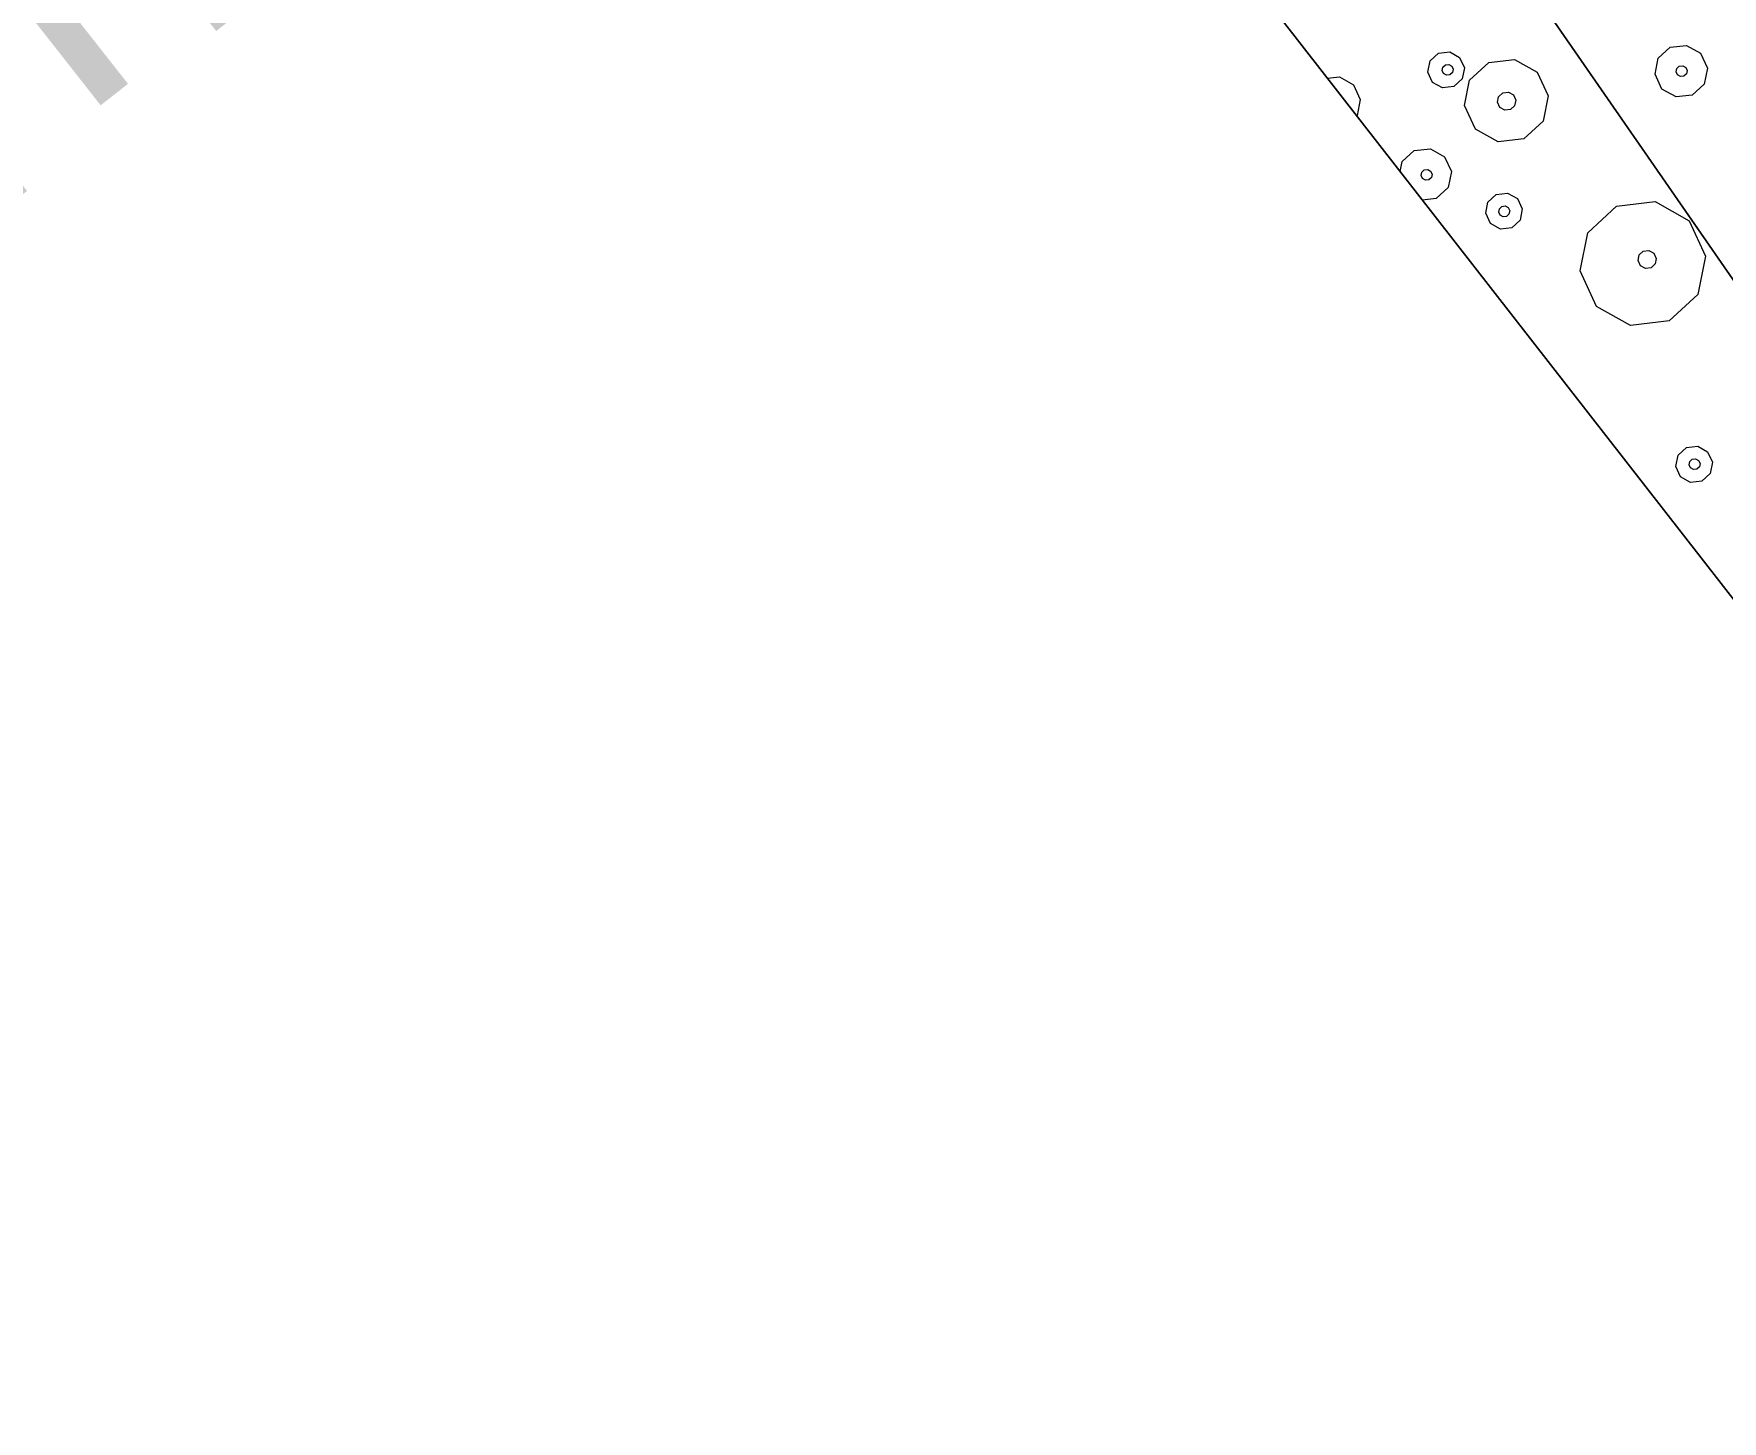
# Model space of a CAD drawing. Header units: metres. Extents: x -2858 to 512, y -1995 to 1252.
# Drawn here: x -460.38 to -455.25, y -165.99 to -161.78 of the extents above; entities that cross this region are included whole.
import ezdxf
from ezdxf.enums import TextEntityAlignment as Align

# ---------------------------------------------------------------- set-up
doc = ezdxf.new("R2010")
doc.units = ezdxf.units.M
for name, color, linetype in [('Calque commun', 7, 'Continuous'), ('Calque11', 7, 'Continuous'), ('Textes', 7, 'Continuous')]:
    doc.layers.add(name, color=color, linetype=linetype)
doc.styles.add('Arial23', font='arial.ttf', dxfattribs={"height": 0.589851})

# ---------------------------------------------------------------- blocks, each defined once
blk = doc.blocks.new('geometrebondepartleger')
at = {"layer": 'Calque11', "color": 7, "linetype": 'Continuous', "lineweight": 9}
blk.add_line((150.3457, 147.4392, 79), (130.1803, 35.9078, 79), dxfattribs=at)
blk = doc.blocks.new('pattern')
at = {"layer": 'Calque commun', "color": 54, "linetype": 'Continuous', "lineweight": 9}
for p, q in [((72.7203, 96.3747), (72.7501, 96.3923)), ((72.7501, 96.3923), (72.7846, 96.389)), ((72.7846, 96.389), (72.8105, 96.3661)), ((72.7066, 96.3429), (72.7203, 96.3747)), ((72.7141, 96.3091), (72.7066, 96.3429)), ((72.7443, 96.3401), (72.7485, 96.3496)), ((72.7466, 96.3299), (72.7443, 96.3401)), ((72.7485, 96.3496), (72.7574, 96.3549)), ((72.7574, 96.3549), (72.7678, 96.3539)), ((72.7678, 96.3539), (72.7755, 96.347)), ((72.7755, 96.347), (72.7778, 96.3369)), ((72.8105, 96.3661), (72.8181, 96.3323)), ((72.74, 96.2862), (72.7141, 96.3091)), ((72.7544, 96.3231), (72.7466, 96.3299)), ((72.7647, 96.3221), (72.7544, 96.3231)), ((72.7737, 96.3273), (72.7647, 96.3221)), ((72.7778, 96.3369), (72.7737, 96.3273)), ((72.8043, 96.3005), (72.7745, 96.2829)), ((72.8181, 96.3323), (72.8043, 96.3005)), ((72.7745, 96.2829), (72.74, 96.2862)), ((72.2676, 95.9417), (72.3698, 96.002)), ((72.3698, 96.002), (72.4879, 95.9907)), ((72.4879, 95.9907), (72.5768, 95.9122)), ((72.2204, 95.8328), (72.2676, 95.9417)), ((72.5768, 95.9122), (72.6026, 95.7964)), ((72.2462, 95.717), (72.2204, 95.8328)), ((72.3656, 95.8186), (72.3725, 95.8345)), ((72.3725, 95.8345), (72.3874, 95.8433)), ((72.3874, 95.8433), (72.4047, 95.8416)), ((72.4047, 95.8416), (72.4176, 95.8302)), ((72.4176, 95.8302), (72.4214, 95.8133)), ((72.3694, 95.8017), (72.3656, 95.8186)), ((72.3824, 95.7902), (72.3694, 95.8017)), ((72.3996, 95.7886), (72.3824, 95.7902)), ((72.4145, 95.7974), (72.3996, 95.7886)), ((72.4214, 95.8133), (72.4145, 95.7974)), ((72.6026, 95.7964), (72.5554, 95.6875)), ((72.3351, 95.6384), (72.2462, 95.717)), ((72.5554, 95.6875), (72.4532, 95.6272)), ((72.4532, 95.6272), (72.3351, 95.6384)), ((71.8379, 95.5643), (71.8805, 95.5894)), ((71.8805, 95.5894), (71.9297, 95.5847)), ((71.9297, 95.5847), (71.9668, 95.552)), ((71.8182, 95.5189), (71.8379, 95.5643)), ((71.829, 95.4707), (71.8182, 95.5189)), ((71.8804, 95.5138), (71.8846, 95.5233)), ((71.8846, 95.5233), (71.8935, 95.5286)), ((71.8935, 95.5286), (71.9038, 95.5276)), ((71.9038, 95.5276), (71.9116, 95.5208)), ((71.9116, 95.5208), (71.9139, 95.5106)), ((71.9668, 95.552), (71.9775, 95.5038)), ((71.8661, 95.438), (71.829, 95.4707)), ((71.8827, 95.5037), (71.8804, 95.5138)), ((71.8905, 95.4968), (71.8827, 95.5037)), ((71.9008, 95.4958), (71.8905, 95.4968)), ((71.9098, 95.5011), (71.9008, 95.4958)), ((71.9139, 95.5106), (71.9098, 95.5011)), ((71.9775, 95.5038), (71.9579, 95.4584)), ((71.9153, 95.4333), (71.8661, 95.438)), ((71.9579, 95.4584), (71.9153, 95.4333)), ((72.5185, 95.399), (72.5322, 95.4307)), ((72.5322, 95.4307), (72.562, 95.4483)), ((72.562, 95.4483), (72.5965, 95.445)), ((72.5965, 95.445), (72.6224, 95.4221)), ((72.6224, 95.4221), (72.63, 95.3884)), ((72.526, 95.3652), (72.5185, 95.399)), ((72.5519, 95.3423), (72.526, 95.3652)), ((72.5579, 95.3962), (72.562, 95.4058)), ((72.5602, 95.3861), (72.5579, 95.3962)), ((72.5679, 95.3792), (72.5602, 95.3861)), ((72.562, 95.4058), (72.571, 95.411)), ((72.5783, 95.3782), (72.5679, 95.3792)), ((72.571, 95.411), (72.5813, 95.41)), ((72.5872, 95.3835), (72.5783, 95.3782)), ((72.5813, 95.41), (72.5891, 95.4032)), ((72.5914, 95.393), (72.5872, 95.3835)), ((72.5891, 95.4032), (72.5914, 95.393)), ((72.63, 95.3884), (72.6162, 95.3566)), ((72.5864, 95.339), (72.5519, 95.3423)), ((72.6162, 95.3566), (72.5864, 95.339)), ((72.2235, 95.2597), (72.2916, 95.2999)), ((72.2916, 95.2999), (72.3704, 95.2924)), ((72.3704, 95.2924), (72.4297, 95.24)), ((72.192, 95.1871), (72.2235, 95.2597)), ((72.4297, 95.24), (72.4469, 95.1628)), ((72.5912, 95.1941), (72.6338, 95.2192)), ((72.6338, 95.2192), (72.683, 95.2145)), ((72.683, 95.2145), (72.7145, 95.1867)), ((72.2092, 95.1099), (72.192, 95.1871)), ((72.2923, 95.1794), (72.2991, 95.1953)), ((72.296, 95.1625), (72.2923, 95.1794)), ((72.309, 95.1511), (72.296, 95.1625)), ((72.2991, 95.1953), (72.314, 95.2041)), ((72.314, 95.2041), (72.3313, 95.2025)), ((72.3411, 95.1582), (72.3262, 95.1494)), ((72.3313, 95.2025), (72.3442, 95.191)), ((72.348, 95.1741), (72.3411, 95.1582)), ((72.3442, 95.191), (72.348, 95.1741)), ((72.4469, 95.1628), (72.4154, 95.0902)), ((72.5716, 95.1487), (72.5912, 95.1941)), ((72.6366, 95.156), (72.6455, 95.1613)), ((72.6455, 95.1613), (72.6559, 95.1603)), ((72.6559, 95.1603), (72.6637, 95.1534)), ((72.2685, 95.0575), (72.2092, 95.1099)), ((72.3262, 95.1494), (72.309, 95.1511)), ((72.5823, 95.1004), (72.5716, 95.1487)), ((72.6325, 95.1465), (72.6366, 95.156)), ((72.6347, 95.1364), (72.6325, 95.1465)), ((72.6425, 95.1295), (72.6347, 95.1364)), ((72.6528, 95.1285), (72.6425, 95.1295)), ((72.6618, 95.1338), (72.6528, 95.1285)), ((72.6659, 95.1433), (72.6618, 95.1338)), ((72.6637, 95.1534), (72.6659, 95.1433)), ((72.3473, 95.05), (72.2685, 95.0575)), ((72.4154, 95.0902), (72.3473, 95.05)), ((72.6194, 95.0677), (72.5823, 95.1004)), ((72.6686, 95.063), (72.6194, 95.0677)), ((72.695, 95.0786), (72.6686, 95.063)), ((72.3161, 94.9815), (72.3298, 95.0132)), ((72.3298, 95.0132), (72.3596, 95.0308)), ((72.3596, 95.0308), (72.3941, 95.0275)), ((72.3941, 95.0275), (72.42, 95.0046)), ((72.42, 95.0046), (72.4276, 94.9708)), ((72.3236, 94.9477), (72.3161, 94.9815)), ((72.3517, 94.9811), (72.3558, 94.9906)), ((72.354, 94.9709), (72.3517, 94.9811)), ((72.3617, 94.9641), (72.354, 94.9709)), ((72.3558, 94.9906), (72.3648, 94.9959)), ((72.3721, 94.9631), (72.3617, 94.9641)), ((72.3648, 94.9959), (72.3751, 94.9949)), ((72.381, 94.9684), (72.3721, 94.9631)), ((72.3751, 94.9949), (72.3829, 94.988)), ((72.3852, 94.9779), (72.381, 94.9684)), ((72.3829, 94.988), (72.3852, 94.9779)), ((72.4276, 94.9708), (72.4138, 94.9391)), ((72.3495, 94.9248), (72.3236, 94.9477)), ((72.384, 94.9215), (72.3495, 94.9248)), ((72.4138, 94.9391), (72.384, 94.9215)), ((72.6132, 94.8422), (72.6557, 94.8673)), ((72.6557, 94.8673), (72.6568, 94.8672)), ((72.5935, 94.7968), (72.6132, 94.8422)), ((72.6042, 94.7486), (72.5935, 94.7968)), ((72.631, 94.7249), (72.6042, 94.7486))]:
    blk.add_line(p, q, dxfattribs=at)
at = {"layer": 'Calque commun', "color": 7, "linetype": 'Continuous', "lineweight": 9}
mesh = blk.add_polyface(dxfattribs=at)
corners = [(70.8497, 113.5412), (53.8349, 19.1692), (74.7282, 106.3237), (76.0435, 113.5984), (74.769, 106.1763), (58.8077, 18.2701), (114.1703, 105.207), (114.1703, 98.5387)]
mesh.append_faces([[corners[k] for k in face] for face in [(3, 4, 6)]], dxfattribs={"vtx0": -1, "vtx1": -1, "color": 7})
mesh.append_faces([[corners[k] for k in face] for face in [(3, 2, 4)]], dxfattribs={"vtx0": -1, "vtx2": -1, "color": 7})
mesh.append_faces([[corners[k] for k in face] for face in [(5, 2, 1)]], dxfattribs={"vtx1": -1, "color": 7})
mesh.append_faces([[corners[k] for k in face] for face in [(0, 1, 2), (3, 0, 2)]], dxfattribs={"vtx1": -1, "vtx2": -1, "color": 7})
mesh.append_faces([[corners[k] for k in face] for face in [(4, 7, 6)]], dxfattribs={"vtx2": -1, "color": 7})

msp = doc.modelspace()

# ---------------------------------------------------------------- block references
at = {"layer": 'Calque commun', "color": 0, "linetype": 'ByBlock', "lineweight": -2, "rotation": 228.1617603435354}
for name, p in [('geometrebondepartleger', (-440.1616, 15.2632)), ('pattern', (-478.5712, -44.6144))]:
    msp.add_blockref(name, p, dxfattribs=at)

# ---------------------------------------------------------------- texts
at = {"layer": 'Textes', "color": 5, "linetype": 'ByBlock', "lineweight": -2, "style": 'Arial23'}
msp.add_text('HAIE EXISTANTE DU STADE', height=0.966411, rotation=308.1618, dxfattribs=at).set_placement((-471.9371, -148.2132), align=Align.BOTTOM_LEFT)

doc.saveas('drawing.dxf')
